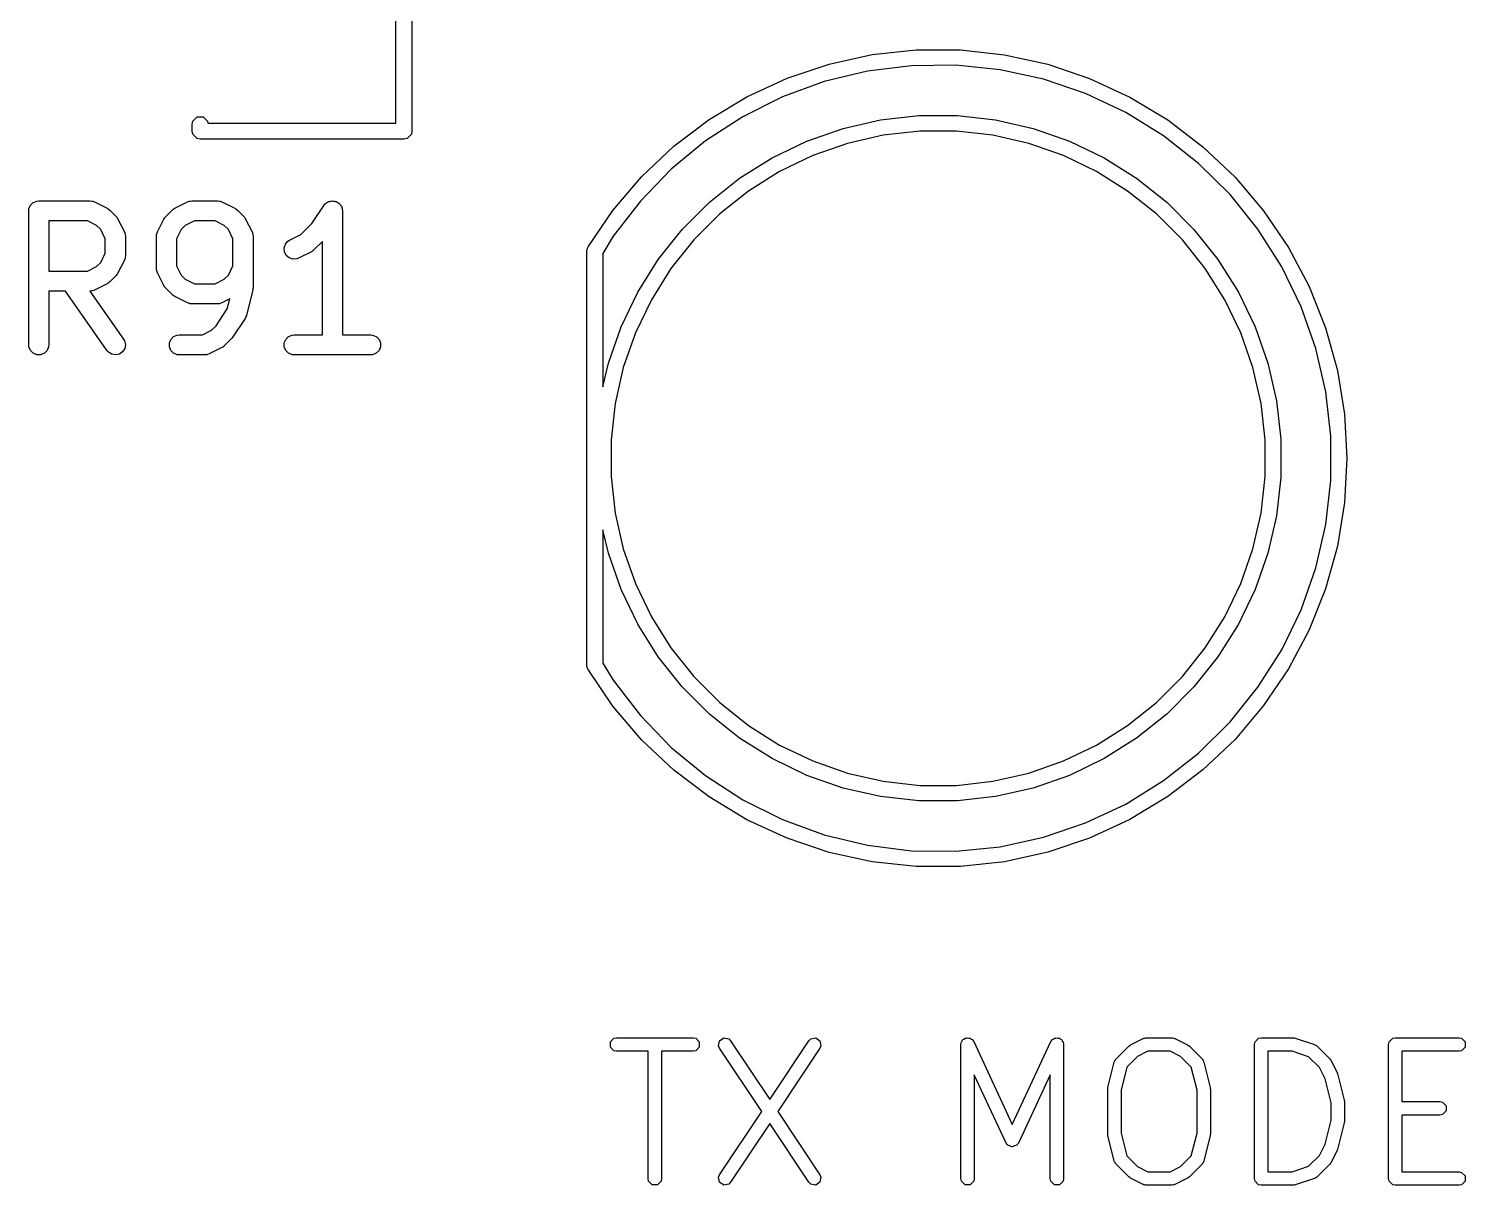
# Model space of a CAD drawing. Header units: millimetres. Extents: x 4 to 152, y 19 to 149.
# Drawn here: x 3.71 to 14.43, y 92.83 to 101.45 of the extents above; entities that cross this region are included whole.
import ezdxf

# ---------------------------------------------------------------- set-up
doc = ezdxf.new("R2010")
doc.units = ezdxf.units.MM
doc.layers.add('F.Silkscreen', color=41, linetype='CONTINUOUS', true_color=0xf2eda1)

msp = doc.modelspace()

# ---------------------------------------------------------------- linework, layer by layer
at = {"layer": 'F.Silkscreen', "linetype": 'CONTINUOUS'}
for p, q in [((6.45, 100.75), (6.45, 101.69)), ((6.57, 101.69), (6.57, 100.69)), ((10.004169, 101.260247), (10.332347, 101.29566)), ((10.332347, 101.29566), (10.66243, 101.295401)), ((10.66243, 101.295401), (10.990551, 101.259473)), ((9.368837, 101.084477), (9.681741, 101.189577)), ((9.681741, 101.189577), (10.004169, 101.260247)), ((10.29713, 101.177939), (9.968284, 101.136962)), ((10.6285, 101.181579), (10.29713, 101.177939)), ((10.958167, 101.147836), (10.6285, 101.181579)), ((10.990551, 101.259473), (11.312869, 101.188297)), ((11.312869, 101.188297), (11.625607, 101.082707)), ((9.069124, 100.946178), (9.368837, 101.084477)), ((9.968284, 101.136962), (9.646154, 101.05917)), ((11.281928, 101.07714), (10.958167, 101.147836)), ((11.595654, 100.970393), (11.281928, 101.07714)), ((11.625607, 101.082707), (11.925103, 100.943939)), ((9.646154, 101.05917), (9.334849, 100.945557)), ((11.895345, 100.828956), (11.595654, 100.970393)), ((8.786111, 100.776301), (9.069124, 100.946178)), ((9.334849, 100.945557), (9.038338, 100.79757)), ((11.925103, 100.943939), (12.207849, 100.773618)), ((4.93, 100.74), (4.934567, 100.762961)), ((4.934567, 100.762961), (4.967039, 100.795433)), ((4.967039, 100.795433), (5.012961, 100.795433)), ((5.012961, 100.795433), (5.045433, 100.762961)), ((5.045433, 100.762961), (5.048011, 100.75)), ((5.048011, 100.75), (6.45, 100.75)), ((8.523113, 100.576835), (8.786111, 100.776301)), ((9.038338, 100.79757), (8.760402, 100.617097)), ((9.786301, 100.709948), (10.066184, 100.77383)), ((10.066184, 100.77383), (10.35146, 100.805973)), ((10.35146, 100.805973), (10.63854, 100.805973)), ((10.63854, 100.805973), (10.923816, 100.77383)), ((10.923816, 100.77383), (11.203699, 100.709948)), ((12.177179, 100.654632), (11.895345, 100.828956)), ((12.207849, 100.773618), (12.470534, 100.57374)), ((4.93, 100.69), (4.93, 100.74)), ((4.934567, 100.667039), (4.93, 100.69)), ((4.967039, 100.634567), (4.934567, 100.667039)), ((6.565433, 100.667039), (6.532961, 100.634567)), ((6.57, 100.69), (6.565433, 100.667039)), ((9.51533, 100.615132), (9.786301, 100.709948)), ((10.085641, 100.659316), (9.818457, 100.598333)), ((10.357973, 100.69), (10.085641, 100.659316)), ((10.632027, 100.69), (10.357973, 100.69)), ((10.904359, 100.659316), (10.632027, 100.69)), ((11.171543, 100.598333), (10.904359, 100.659316)), ((11.203699, 100.709948), (11.47467, 100.615132)), ((12.437561, 100.449644), (12.177179, 100.654632)), ((4.99, 100.63), (4.967039, 100.634567)), ((6.51, 100.63), (4.99, 100.63)), ((6.532961, 100.634567), (6.51, 100.63)), ((8.283211, 100.350116), (8.523113, 100.576835)), ((8.760402, 100.617097), (8.504585, 100.406438)), ((9.25668, 100.490572), (9.51533, 100.615132)), ((9.818457, 100.598333), (9.559781, 100.507818)), ((11.430219, 100.507818), (11.171543, 100.598333)), ((11.47467, 100.615132), (11.73332, 100.490572)), ((12.470534, 100.57374), (12.71008, 100.346645)), ((9.013601, 100.337836), (9.25668, 100.490572)), ((9.559781, 100.507818), (9.312866, 100.38891)), ((11.677134, 100.38891), (11.430219, 100.507818)), ((11.73332, 100.490572), (11.976399, 100.337836)), ((12.673173, 100.216607), (12.437561, 100.449644)), ((8.069214, 100.0988), (8.283211, 100.350116)), ((8.504585, 100.406438), (8.27415, 100.168281)), ((8.789153, 100.158844), (9.013601, 100.337836)), ((9.312866, 100.38891), (9.080817, 100.243104)), ((11.909183, 100.243104), (11.677134, 100.38891)), ((11.976399, 100.337836), (12.200847, 100.158844)), ((12.71008, 100.346645), (12.923683, 100.094993)), ((9.080817, 100.243104), (8.866552, 100.072234)), ((12.123448, 100.072234), (11.909183, 100.243104)), ((12.881008, 99.958492), (12.673173, 100.216607)), ((3.710714, 100.095181), (3.712155, 100.109813)), ((3.712155, 100.109813), (3.723354, 100.136849)), ((3.723354, 100.136849), (3.744046, 100.157541)), ((3.744046, 100.157541), (3.771082, 100.16874)), ((3.771082, 100.16874), (3.785714, 100.170181)), ((3.785714, 100.170181), (4.166666, 100.170181)), ((4.166666, 100.170181), (4.181298, 100.16874)), ((4.181298, 100.16874), (4.183787, 100.167709)), ((4.183787, 100.167709), (4.186475, 100.167518)), ((4.186475, 100.167518), (4.200207, 100.162263)), ((4.200207, 100.162263), (4.295445, 100.114644)), ((4.295445, 100.114644), (4.301744, 100.11068)), ((4.301744, 100.11068), (4.303572, 100.109922)), ((4.303572, 100.109922), (4.305628, 100.108234)), ((4.305628, 100.108234), (4.307888, 100.106812)), ((4.307888, 100.106812), (4.309187, 100.105314)), ((4.309187, 100.105314), (4.314937, 100.100595)), ((4.314937, 100.100595), (4.362556, 100.052976)), ((4.732681, 100.052976), (4.7803, 100.100595)), ((4.7803, 100.100595), (4.786049, 100.105314)), ((4.786049, 100.105314), (4.787349, 100.106812)), ((4.787349, 100.106812), (4.789608, 100.108234)), ((4.789608, 100.108234), (4.791665, 100.109922)), ((4.791665, 100.109922), (4.793492, 100.11068)), ((4.793492, 100.11068), (4.799792, 100.114644)), ((4.799792, 100.114644), (4.89503, 100.162263)), ((4.89503, 100.162263), (4.908761, 100.167518)), ((4.908761, 100.167518), (4.91145, 100.16771)), ((4.91145, 100.16771), (4.913939, 100.16874)), ((4.913939, 100.16874), (4.928571, 100.170181)), ((4.928571, 100.170181), (5.119047, 100.170181)), ((5.119047, 100.170181), (5.133679, 100.16874)), ((5.133679, 100.16874), (5.136168, 100.167709)), ((5.136168, 100.167709), (5.138856, 100.167518)), ((5.138856, 100.167518), (5.152588, 100.162263)), ((5.152588, 100.162263), (5.247826, 100.114644)), ((5.247826, 100.114644), (5.254125, 100.11068)), ((5.254125, 100.11068), (5.255953, 100.109922)), ((5.255953, 100.109922), (5.258009, 100.108234)), ((5.258009, 100.108234), (5.260269, 100.106812)), ((5.260269, 100.106812), (5.261568, 100.105314)), ((5.261568, 100.105314), (5.267318, 100.100595)), ((5.267318, 100.100595), (5.314937, 100.052976)), ((5.822666, 100.000104), (5.913786, 100.136784)), ((5.913786, 100.136784), (5.91382, 100.136827)), ((5.91382, 100.136827), (5.91383, 100.136849)), ((5.91383, 100.136849), (5.913881, 100.136901)), ((5.913881, 100.136901), (5.923102, 100.148159)), ((5.923102, 100.148159), (5.929271, 100.152291)), ((5.929271, 100.152291), (5.934522, 100.157541)), ((5.934522, 100.157541), (5.941311, 100.160354)), ((5.941311, 100.160354), (5.947417, 100.164442)), ((5.947417, 100.164442), (5.954697, 100.165899)), ((5.954697, 100.165899), (5.961558, 100.16874)), ((5.961558, 100.16874), (5.968906, 100.16874)), ((5.968906, 100.16874), (5.976111, 100.170181)), ((5.976111, 100.170181), (5.983395, 100.16874)), ((5.983395, 100.16874), (5.990822, 100.16874)), ((5.990822, 100.16874), (5.99761, 100.165928)), ((5.99761, 100.165928), (6.004819, 100.164502)), ((6.004819, 100.164502), (6.010998, 100.160383)), ((6.010998, 100.160383), (6.017858, 100.157541)), ((6.017858, 100.157541), (6.023051, 100.152348)), ((6.023051, 100.152348), (6.029168, 100.14827)), ((6.029168, 100.14827), (6.033301, 100.142098)), ((6.033301, 100.142098), (6.03855, 100.136849)), ((6.03855, 100.136849), (6.041361, 100.130062)), ((6.041361, 100.130062), (6.045451, 100.123955)), ((6.045451, 100.123955), (6.046907, 100.116674)), ((6.046907, 100.116674), (6.049749, 100.109813)), ((6.049749, 100.109813), (6.051174, 100.095337)), ((8.27415, 100.168281), (8.072035, 99.905663)), ((8.586156, 99.955847), (8.789153, 100.158844)), ((12.200847, 100.158844), (12.403844, 99.955847)), ((3.710714, 99.095181), (3.710714, 100.095181)), ((4.148961, 100.020181), (3.860714, 100.020181)), ((3.860714, 100.020181), (3.860714, 99.646372)), ((4.217477, 99.985923), (4.148961, 100.020181)), ((4.362556, 100.052976), (4.367274, 100.047227)), ((4.367274, 100.047227), (4.368773, 100.045927)), ((4.368773, 100.045927), (4.370194, 100.043668)), ((4.370194, 100.043668), (4.371883, 100.041611)), ((4.371883, 100.041611), (4.37264, 100.039784)), ((4.37264, 100.039784), (4.376605, 100.033484)), ((4.376605, 100.033484), (4.424224, 99.938246)), ((4.671013, 99.938246), (4.718632, 100.033484)), ((4.718632, 100.033484), (4.722596, 100.039784)), ((4.722596, 100.039784), (4.723354, 100.041611)), ((4.723354, 100.041611), (4.725042, 100.043668)), ((4.725042, 100.043668), (4.726464, 100.045927)), ((4.726464, 100.045927), (4.727962, 100.047227)), ((4.727962, 100.047227), (4.732681, 100.052976)), ((4.946276, 100.020181), (4.87776, 99.985923)), ((5.101342, 100.020181), (4.946276, 100.020181)), ((5.169858, 99.985923), (5.101342, 100.020181)), ((5.314937, 100.052976), (5.319655, 100.047227)), ((5.319655, 100.047227), (5.321154, 100.045927)), ((5.321154, 100.045927), (5.322575, 100.043668)), ((5.322575, 100.043668), (5.324264, 100.041611)), ((5.324264, 100.041611), (5.325021, 100.039784)), ((5.325021, 100.039784), (5.328986, 100.033484)), ((5.328986, 100.033484), (5.376605, 99.938246)), ((5.741287, 99.918725), (5.822666, 100.000104)), ((6.051174, 100.095337), (6.05119, 100.09526)), ((6.05119, 100.09526), (6.051184, 100.095234)), ((6.051184, 100.095234), (6.05119, 100.095181)), ((6.05119, 100.095181), (6.05119, 99.170181)), ((7.883629, 99.82583), (8.069214, 100.0988)), ((8.866552, 100.072234), (8.672766, 99.878448)), ((12.317234, 99.878448), (12.123448, 100.072234)), ((12.923683, 100.094993), (13.10884, 99.821733)), ((4.247884, 99.955516), (4.217477, 99.985923)), ((4.282142, 99.887), (4.247884, 99.955516)), ((4.282142, 99.779553), (4.282142, 99.887)), ((4.424224, 99.938246), (4.429479, 99.924515)), ((4.429479, 99.924515), (4.42967, 99.921826)), ((4.42967, 99.921826), (4.430701, 99.919337)), ((4.430701, 99.919337), (4.432142, 99.904705)), ((4.432142, 99.904705), (4.432142, 99.761848)), ((4.663095, 99.904705), (4.664536, 99.919337)), ((4.663095, 99.66661), (4.663095, 99.904705)), ((4.664536, 99.919337), (4.665567, 99.921827)), ((4.665567, 99.921827), (4.665758, 99.924514)), ((4.665758, 99.924514), (4.671013, 99.938246)), ((4.847353, 99.955516), (4.813095, 99.887)), ((4.813095, 99.887), (4.813095, 99.684315)), ((4.87776, 99.985923), (4.847353, 99.955516)), ((5.200265, 99.955516), (5.169858, 99.985923)), ((5.234523, 99.887), (5.200265, 99.955516)), ((5.234523, 99.684315), (5.234523, 99.887)), ((5.376605, 99.938246), (5.38186, 99.924515)), ((5.38186, 99.924515), (5.382051, 99.921826)), ((5.382051, 99.921826), (5.383082, 99.919337)), ((5.383082, 99.919337), (5.384523, 99.904705)), ((5.384523, 99.904705), (5.384523, 99.523753)), ((5.656935, 99.876549), (5.741287, 99.918725)), ((8.072035, 99.905663), (7.995, 99.778117)), ((8.407164, 99.731399), (8.586156, 99.955847)), ((12.403844, 99.955847), (12.582836, 99.731399)), ((13.058417, 99.67859), (12.881008, 99.958492)), ((4.247884, 99.711037), (4.282142, 99.779553)), ((5.616065, 99.818848), (5.625319, 99.846609)), ((5.618139, 99.789658), (5.616065, 99.818848)), ((5.631226, 99.763483), (5.618139, 99.789658)), ((5.625319, 99.846609), (5.644492, 99.868717)), ((5.644492, 99.868717), (5.656935, 99.876549)), ((5.819255, 99.790004), (5.724017, 99.742385)), ((5.825554, 99.793969), (5.819255, 99.790004)), ((5.827382, 99.794726), (5.825554, 99.793969)), ((5.829438, 99.796415), (5.827382, 99.794726)), ((5.831698, 99.797836), (5.829438, 99.796415)), ((5.832997, 99.799335), (5.831698, 99.797836)), ((5.838747, 99.804053), (5.832997, 99.799335)), ((5.90119, 99.866496), (5.838747, 99.804053)), ((5.90119, 99.170181), (5.90119, 99.866496)), ((7.875, 99.795), (7.879567, 99.817961)), ((7.875, 96.705), (7.875, 99.795)), ((7.879567, 99.817961), (7.882473, 99.820868)), ((7.882473, 99.820868), (7.883629, 99.82583)), ((7.995, 99.778117), (7.995, 98.783222)), ((8.672766, 99.878448), (8.501896, 99.664183)), ((12.488104, 99.664183), (12.317234, 99.878448)), ((13.10884, 99.821733), (13.263382, 99.530063)), ((4.148961, 99.646372), (4.217477, 99.68063)), ((4.217477, 99.68063), (4.247884, 99.711037)), ((4.424224, 99.728307), (4.376605, 99.633069)), ((4.429479, 99.742038), (4.424224, 99.728307)), ((4.42967, 99.744728), (4.429479, 99.742038)), ((4.430701, 99.747216), (4.42967, 99.744728)), ((4.432142, 99.761848), (4.430701, 99.747216)), ((4.813095, 99.684315), (4.847353, 99.615799)), ((5.200265, 99.615799), (5.234523, 99.684315)), ((5.653334, 99.74431), (5.631226, 99.763483)), ((5.681095, 99.735056), (5.653334, 99.74431)), ((5.710285, 99.73713), (5.681095, 99.735056)), ((5.724017, 99.742385), (5.710285, 99.73713)), ((8.254428, 99.48832), (8.407164, 99.731399)), ((12.582836, 99.731399), (12.735572, 99.48832)), ((13.203138, 99.380471), (13.058417, 99.67859)), ((3.860714, 99.646372), (4.148961, 99.646372)), ((4.314937, 99.565958), (4.309187, 99.56124)), ((4.362556, 99.613577), (4.314937, 99.565958)), ((4.367274, 99.619327), (4.362556, 99.613577)), ((4.368773, 99.620626), (4.367274, 99.619327)), ((4.370194, 99.622886), (4.368773, 99.620626)), ((4.371883, 99.624942), (4.370194, 99.622886)), ((4.37264, 99.62677), (4.371883, 99.624942)), ((4.376605, 99.633069), (4.37264, 99.62677)), ((4.664536, 99.651978), (4.663095, 99.66661)), ((4.665567, 99.649489), (4.664536, 99.651978)), ((4.665758, 99.646801), (4.665567, 99.649489)), ((4.671013, 99.633069), (4.665758, 99.646801)), ((4.718632, 99.537831), (4.671013, 99.633069)), ((4.847353, 99.615799), (4.87776, 99.585392)), ((4.87776, 99.585392), (4.946276, 99.551134)), ((5.101342, 99.551134), (5.169858, 99.585392)), ((5.169858, 99.585392), (5.200265, 99.615799)), ((8.501896, 99.664183), (8.35609, 99.432134)), ((12.63391, 99.432134), (12.488104, 99.664183)), ((3.98476, 99.496372), (3.860714, 99.496372)), ((3.860714, 99.496372), (3.860714, 99.095181)), ((4.2957, 99.052171), (3.98476, 99.496372)), ((4.181298, 99.497813), (4.167781, 99.496482)), ((4.167781, 99.496482), (4.418585, 99.13819)), ((4.183787, 99.498845), (4.181298, 99.497813)), ((4.186475, 99.499035), (4.183787, 99.498845)), ((4.200207, 99.50429), (4.186475, 99.499035)), ((4.295445, 99.551909), (4.200207, 99.50429)), ((4.301744, 99.555874), (4.295445, 99.551909)), ((4.303572, 99.556631), (4.301744, 99.555874)), ((4.305628, 99.55832), (4.303572, 99.556631)), ((4.307888, 99.559741), (4.305628, 99.55832)), ((4.309187, 99.56124), (4.307888, 99.559741)), ((4.722596, 99.531532), (4.718632, 99.537831)), ((4.723354, 99.529704), (4.722596, 99.531532)), ((4.725042, 99.527648), (4.723354, 99.529704)), ((4.726464, 99.525388), (4.725042, 99.527648)), ((4.727962, 99.524089), (4.726464, 99.525388)), ((4.732681, 99.518339), (4.727962, 99.524089)), ((4.7803, 99.47072), (4.732681, 99.518339)), ((4.786049, 99.466002), (4.7803, 99.47072)), ((4.787349, 99.464503), (4.786049, 99.466002)), ((4.789608, 99.463082), (4.787349, 99.464503)), ((4.791665, 99.461393), (4.789608, 99.463082)), ((4.793492, 99.460636), (4.791665, 99.461393)), ((4.799792, 99.456671), (4.793492, 99.460636)), ((4.89503, 99.409052), (4.799792, 99.456671)), ((4.946276, 99.551134), (5.101342, 99.551134)), ((5.382284, 99.505563), (5.334665, 99.315087)), ((5.382659, 99.5081), (5.382284, 99.505563)), ((5.383082, 99.509121), (5.382659, 99.5081)), ((5.383624, 99.514634), (5.383082, 99.509121)), ((5.384434, 99.520107), (5.383624, 99.514634)), ((5.384523, 99.523753), (5.384271, 99.5212)), ((5.384271, 99.5212), (5.384434, 99.520107)), ((8.129868, 99.22967), (8.254428, 99.48832)), ((12.735572, 99.48832), (12.860132, 99.22967)), ((13.263382, 99.530063), (13.3855, 99.223401)), ((4.908761, 99.403797), (4.89503, 99.409052)), ((4.91145, 99.403606), (4.908761, 99.403797)), ((4.913939, 99.402575), (4.91145, 99.403606)), ((4.928571, 99.401134), (4.913939, 99.402575)), ((5.119047, 99.401134), (4.928571, 99.401134)), ((5.108379, 99.2382), (5.192294, 99.364071)), ((5.133679, 99.402575), (5.119047, 99.401134)), ((5.136168, 99.403607), (5.133679, 99.402575)), ((5.138856, 99.403797), (5.136168, 99.403607)), ((5.152588, 99.409052), (5.138856, 99.403797)), ((5.210818, 99.438167), (5.152588, 99.409052)), ((5.192294, 99.364071), (5.210818, 99.438167)), ((8.35609, 99.432134), (8.237182, 99.185219)), ((12.752818, 99.185219), (12.63391, 99.432134)), ((13.313325, 99.067936), (13.203138, 99.380471)), ((5.324308, 99.291675), (5.22907, 99.148817)), ((5.328612, 99.29975), (5.324308, 99.291675)), ((5.329718, 99.301241), (5.328612, 99.29975)), ((5.330347, 99.303004), (5.329718, 99.301241)), ((5.331225, 99.304649), (5.330347, 99.303004)), ((5.331583, 99.306464), (5.331225, 99.304649)), ((5.334665, 99.315087), (5.331583, 99.306464)), ((4.418585, 99.13819), (4.425795, 99.125377)), ((4.759774, 99.109813), (4.770973, 99.136849)), ((4.770973, 99.136849), (4.791665, 99.157541)), ((4.791665, 99.157541), (4.818701, 99.16874)), ((4.818701, 99.16874), (4.833333, 99.170181)), ((4.833333, 99.170181), (5.006104, 99.170181)), ((5.006104, 99.170181), (5.074619, 99.204439)), ((5.074619, 99.204439), (5.108379, 99.2382)), ((5.219699, 99.137387), (5.172081, 99.089768)), ((5.219732, 99.137428), (5.219699, 99.137387)), ((5.219754, 99.137442), (5.219732, 99.137428)), ((5.224493, 99.143229), (5.219754, 99.137442)), ((5.229027, 99.148753), (5.224493, 99.143229)), ((5.229036, 99.148777), (5.229027, 99.148753)), ((5.22907, 99.148817), (5.229036, 99.148777)), ((5.616917, 99.109813), (5.628116, 99.136849)), ((5.628116, 99.136849), (5.648808, 99.157541)), ((5.648808, 99.157541), (5.675844, 99.16874)), ((5.675844, 99.16874), (5.690476, 99.170181)), ((5.690476, 99.170181), (5.90119, 99.170181)), ((6.05119, 99.170181), (6.261904, 99.170181)), ((6.261904, 99.170181), (6.276536, 99.16874)), ((6.276536, 99.16874), (6.303572, 99.157541)), ((6.303572, 99.157541), (6.324264, 99.136849)), ((6.324264, 99.136849), (6.335463, 99.109813)), ((8.035052, 98.958699), (8.129868, 99.22967)), ((8.237182, 99.185219), (8.146667, 98.926543)), ((12.843333, 98.926543), (12.752818, 99.185219)), ((12.860132, 99.22967), (12.954948, 98.958699)), ((13.3855, 99.223401), (13.473764, 98.905338)), ((3.712155, 99.080549), (3.710714, 99.095181)), ((3.723354, 99.053513), (3.712155, 99.080549)), ((3.744046, 99.032821), (3.723354, 99.053513)), ((3.771082, 99.021622), (3.744046, 99.032821)), ((3.827382, 99.032821), (3.800346, 99.021622)), ((3.848074, 99.053513), (3.827382, 99.032821)), ((3.859273, 99.080549), (3.848074, 99.053513)), ((3.860714, 99.095181), (3.859273, 99.080549)), ((4.305271, 99.041011), (4.2957, 99.052171)), ((4.32995, 99.025284), (4.305271, 99.041011)), ((4.411312, 99.04331), (4.387338, 99.026528)), ((4.427039, 99.067988), (4.411312, 99.04331)), ((4.425795, 99.125377), (4.432124, 99.096806)), ((4.432124, 99.096806), (4.427039, 99.067988)), ((4.759774, 99.080549), (4.759774, 99.109813)), ((4.770973, 99.053513), (4.759774, 99.080549)), ((4.791665, 99.032821), (4.770973, 99.053513)), ((4.818701, 99.021622), (4.791665, 99.032821)), ((5.05735, 99.028099), (5.043618, 99.022844)), ((5.152588, 99.075718), (5.05735, 99.028099)), ((5.158887, 99.079683), (5.152588, 99.075718)), ((5.160715, 99.08044), (5.158887, 99.079683)), ((5.162771, 99.082128), (5.160715, 99.08044)), ((5.165031, 99.08355), (5.162771, 99.082128)), ((5.166331, 99.08505), (5.165031, 99.08355)), ((5.172081, 99.089768), (5.166331, 99.08505)), ((5.616917, 99.080549), (5.616917, 99.109813)), ((5.628116, 99.053513), (5.616917, 99.080549)), ((5.648808, 99.032821), (5.628116, 99.053513)), ((5.675844, 99.021622), (5.648808, 99.032821)), ((6.303572, 99.032821), (6.276536, 99.021622)), ((6.324264, 99.053513), (6.303572, 99.032821)), ((6.335463, 99.080549), (6.324264, 99.053513)), ((6.335463, 99.109813), (6.335463, 99.080549)), ((13.387573, 98.744971), (13.313325, 99.067936)), ((3.800346, 99.021622), (3.771082, 99.021622)), ((4.358767, 99.020198), (4.32995, 99.025284)), ((4.387338, 99.026528), (4.358767, 99.020198)), ((4.833333, 99.020181), (4.818701, 99.021622)), ((5.023809, 99.020181), (4.833333, 99.020181)), ((5.038441, 99.021622), (5.023809, 99.020181)), ((5.04093, 99.022654), (5.038441, 99.021622)), ((5.043618, 99.022844), (5.04093, 99.022654)), ((5.690476, 99.020181), (5.675844, 99.021622)), ((6.261904, 99.020181), (5.690476, 99.020181)), ((6.276536, 99.021622), (6.261904, 99.020181)), ((7.995, 98.783222), (8.035052, 98.958699)), ((8.146667, 98.926543), (8.085684, 98.659359)), ((12.904316, 98.659359), (12.843333, 98.926543)), ((12.954948, 98.958699), (13.01883, 98.678816)), ((13.473764, 98.905338), (13.527139, 98.579599)), ((13.424936, 98.415695), (13.387573, 98.744971)), ((8.085684, 98.659359), (8.055, 98.387027)), ((12.935, 98.387027), (12.904316, 98.659359)), ((13.01883, 98.678816), (13.050973, 98.39354)), ((13.527139, 98.579599), (13.545, 98.25)), ((8.055, 98.387027), (8.055, 98.112973)), ((12.935, 98.112973), (12.935, 98.387027)), ((13.050973, 98.39354), (13.050973, 98.10646)), ((13.425, 98.25), (13.424936, 98.415695)), ((13.424936, 98.084305), (13.425, 98.25)), ((13.545, 98.25), (13.527139, 97.920401)), ((8.055, 98.112973), (8.085684, 97.840641)), ((12.904316, 97.840641), (12.935, 98.112973)), ((13.050973, 98.10646), (13.01883, 97.821184)), ((13.387573, 97.755029), (13.424936, 98.084305)), ((13.527139, 97.920401), (13.473764, 97.594662)), ((8.085684, 97.840641), (8.146667, 97.573457)), ((12.843333, 97.573457), (12.904316, 97.840641)), ((13.01883, 97.821184), (12.954948, 97.541301)), ((13.313325, 97.432064), (13.387573, 97.755029)), ((8.035052, 97.541301), (7.995, 97.716779)), ((7.995, 97.716779), (7.995, 96.721884)), ((8.129868, 97.27033), (8.035052, 97.541301)), ((8.146667, 97.573457), (8.237182, 97.314781)), ((12.752818, 97.314781), (12.843333, 97.573457)), ((12.954948, 97.541301), (12.860132, 97.27033)), ((13.473764, 97.594662), (13.3855, 97.276599)), ((13.203138, 97.119529), (13.313325, 97.432064)), ((8.237182, 97.314781), (8.35609, 97.067866)), ((12.63391, 97.067866), (12.752818, 97.314781)), ((8.254428, 97.01168), (8.129868, 97.27033)), ((12.860132, 97.27033), (12.735572, 97.01168)), ((13.3855, 97.276599), (13.263382, 96.969937)), ((13.058417, 96.82141), (13.203138, 97.119529)), ((8.407164, 96.768601), (8.254428, 97.01168)), ((8.35609, 97.067866), (8.501896, 96.835817)), ((12.488104, 96.835817), (12.63391, 97.067866)), ((12.735572, 97.01168), (12.582836, 96.768601)), ((13.263382, 96.969937), (13.10884, 96.678267)), ((8.501896, 96.835817), (8.672766, 96.621552)), ((12.317234, 96.621552), (12.488104, 96.835817)), ((12.881008, 96.541508), (13.058417, 96.82141)), ((7.879567, 96.682039), (7.875, 96.705)), ((7.882473, 96.679133), (7.879567, 96.682039)), ((7.883629, 96.67417), (7.882473, 96.679133)), ((8.069214, 96.4012), (7.883629, 96.67417)), ((7.995, 96.721884), (8.072035, 96.594337)), ((8.586156, 96.544153), (8.407164, 96.768601)), ((12.582836, 96.768601), (12.403844, 96.544153)), ((13.10884, 96.678267), (12.923683, 96.405007)), ((8.072035, 96.594337), (8.27415, 96.331719)), ((8.672766, 96.621552), (8.866552, 96.427766)), ((12.123448, 96.427766), (12.317234, 96.621552)), ((8.789153, 96.341156), (8.586156, 96.544153)), ((12.403844, 96.544153), (12.200847, 96.341156)), ((12.673173, 96.283393), (12.881008, 96.541508)), ((8.283211, 96.149884), (8.069214, 96.4012)), ((8.866552, 96.427766), (9.080817, 96.256896)), ((11.909183, 96.256896), (12.123448, 96.427766)), ((12.923683, 96.405007), (12.71008, 96.153355)), ((8.27415, 96.331719), (8.504585, 96.093562)), ((9.013601, 96.162164), (8.789153, 96.341156)), ((9.080817, 96.256896), (9.312866, 96.11109)), ((11.677134, 96.11109), (11.909183, 96.256896)), ((12.200847, 96.341156), (11.976399, 96.162164)), ((12.437561, 96.050356), (12.673173, 96.283393)), ((8.523113, 95.923165), (8.283211, 96.149884)), ((9.25668, 96.009428), (9.013601, 96.162164)), ((11.976399, 96.162164), (11.73332, 96.009428)), ((12.71008, 96.153355), (12.470534, 95.92626)), ((8.504585, 96.093562), (8.760402, 95.882903)), ((9.312866, 96.11109), (9.559781, 95.992182)), ((11.430219, 95.992182), (11.677134, 96.11109)), ((12.177179, 95.845368), (12.437561, 96.050356)), ((8.786111, 95.723699), (8.523113, 95.923165)), ((9.51533, 95.884868), (9.25668, 96.009428)), ((9.559781, 95.992182), (9.818457, 95.901667)), ((11.171543, 95.901667), (11.430219, 95.992182)), ((11.73332, 96.009428), (11.47467, 95.884868)), ((12.470534, 95.92626), (12.207849, 95.726382)), ((8.760402, 95.882903), (9.038338, 95.70243)), ((9.786301, 95.790052), (9.51533, 95.884868)), ((9.818457, 95.901667), (10.085641, 95.840684)), ((10.085641, 95.840684), (10.357973, 95.81)), ((10.632027, 95.81), (10.904359, 95.840684)), ((10.904359, 95.840684), (11.171543, 95.901667)), ((11.47467, 95.884868), (11.203699, 95.790052)), ((11.895345, 95.671044), (12.177179, 95.845368)), ((9.069124, 95.553822), (8.786111, 95.723699)), ((10.066184, 95.72617), (9.786301, 95.790052)), ((10.35146, 95.694027), (10.066184, 95.72617)), ((10.357973, 95.81), (10.632027, 95.81)), ((10.923816, 95.72617), (10.63854, 95.694027)), ((11.203699, 95.790052), (10.923816, 95.72617)), ((12.207849, 95.726382), (11.925103, 95.556061)), ((9.038338, 95.70243), (9.334849, 95.554443)), ((10.63854, 95.694027), (10.35146, 95.694027)), ((11.595654, 95.529607), (11.895345, 95.671044)), ((9.368837, 95.415523), (9.069124, 95.553822)), ((9.334849, 95.554443), (9.646154, 95.44083)), ((11.281928, 95.42286), (11.595654, 95.529607)), ((11.925103, 95.556061), (11.625607, 95.417293)), ((9.681741, 95.310423), (9.368837, 95.415523)), ((9.646154, 95.44083), (9.968284, 95.363038)), ((10.958167, 95.352164), (11.281928, 95.42286)), ((11.625607, 95.417293), (11.312869, 95.311703)), ((10.004169, 95.239753), (9.681741, 95.310423)), ((9.968284, 95.363038), (10.29713, 95.322061)), ((10.29713, 95.322061), (10.6285, 95.318421)), ((10.6285, 95.318421), (10.958167, 95.352164)), ((11.312869, 95.311703), (10.990551, 95.240527)), ((10.332347, 95.20434), (10.004169, 95.239753)), ((10.66243, 95.204599), (10.332347, 95.20434)), ((10.990551, 95.240527), (10.66243, 95.204599)), ((8.049833, 93.896715), (8.076893, 93.923775)), ((8.049833, 93.858447), (8.049833, 93.896715)), ((8.076893, 93.923775), (8.096027, 93.927581)), ((8.096027, 93.927581), (8.667455, 93.927581)), ((8.667455, 93.927581), (8.686589, 93.923775)), ((8.686589, 93.923775), (8.713649, 93.896715)), ((8.713649, 93.896715), (8.713649, 93.858447)), ((8.856502, 93.867878), (8.864007, 93.905403)), ((8.864007, 93.905403), (8.895848, 93.92663)), ((8.895848, 93.92663), (8.933373, 93.919125)), ((8.933373, 93.919125), (8.947154, 93.905316)), ((8.947154, 93.905316), (9.238883, 93.467721)), ((9.238883, 93.467721), (9.530614, 93.905316)), ((9.530614, 93.905316), (9.544395, 93.919125)), ((9.544395, 93.919125), (9.58192, 93.92663)), ((9.58192, 93.92663), (9.613761, 93.905403)), ((9.613761, 93.905403), (9.621266, 93.867878)), ((10.665075, 93.877581), (10.668881, 93.896715)), ((10.668881, 93.896715), (10.675163, 93.902998)), ((10.675163, 93.902998), (10.678201, 93.91135)), ((10.678201, 93.91135), (10.688166, 93.916001)), ((10.688166, 93.916001), (10.695941, 93.923775)), ((10.695941, 93.923775), (10.704826, 93.923775)), ((10.704826, 93.923775), (10.712879, 93.927533)), ((10.712879, 93.927533), (10.723214, 93.923775)), ((10.723214, 93.923775), (10.734209, 93.923775)), ((10.734209, 93.923775), (10.740491, 93.917493)), ((10.740491, 93.917493), (10.748844, 93.914455)), ((10.748844, 93.914455), (10.760384, 93.898725)), ((10.760384, 93.898725), (11.048407, 93.281531)), ((11.048407, 93.281531), (11.336432, 93.898726)), ((11.336432, 93.898726), (11.347972, 93.914455)), ((11.347972, 93.914455), (11.356324, 93.917493)), ((11.356324, 93.917493), (11.362607, 93.923775)), ((11.362607, 93.923775), (11.373602, 93.923775)), ((11.373602, 93.923775), (11.383937, 93.927533)), ((11.383937, 93.927533), (11.39199, 93.923775)), ((11.39199, 93.923775), (11.400875, 93.923775)), ((11.400875, 93.923775), (11.408649, 93.916001)), ((11.408649, 93.916001), (11.418615, 93.91135)), ((11.418615, 93.91135), (11.421652, 93.902998)), ((11.421652, 93.902998), (11.427935, 93.896715)), ((11.427935, 93.896715), (11.431741, 93.877581)), ((11.930809, 93.874683), (12.026047, 93.922302)), ((12.026047, 93.922302), (12.028462, 93.922964)), ((12.028462, 93.922964), (12.029274, 93.923775)), ((12.029274, 93.923775), (12.037135, 93.925339)), ((12.037135, 93.925339), (12.044863, 93.927455)), ((12.044863, 93.927455), (12.045951, 93.927093)), ((12.045951, 93.927093), (12.048408, 93.927581)), ((12.048408, 93.927581), (12.238884, 93.927581)), ((12.238884, 93.927581), (12.24134, 93.927093)), ((12.24134, 93.927093), (12.242429, 93.927455)), ((12.242429, 93.927455), (12.250156, 93.925339)), ((12.250156, 93.925339), (12.258018, 93.923775)), ((12.258018, 93.923775), (12.258829, 93.922964)), ((12.258829, 93.922964), (12.261245, 93.922302)), ((12.261245, 93.922302), (12.356482, 93.874684)), ((12.855551, 93.877581), (12.859357, 93.896715)), ((12.859357, 93.896715), (12.886417, 93.923775)), ((12.886417, 93.923775), (12.905551, 93.927581)), ((12.905551, 93.927581), (13.143646, 93.927581)), ((13.143646, 93.927581), (13.151508, 93.926018)), ((13.151508, 93.926018), (13.159457, 93.925015)), ((13.159457, 93.925015), (13.302314, 93.877396)), ((13.855551, 93.877581), (13.859357, 93.896715)), ((13.859357, 93.896715), (13.886417, 93.923775)), ((13.886417, 93.923775), (13.905551, 93.927581)), ((13.905551, 93.927581), (14.381741, 93.927581)), ((14.381741, 93.927581), (14.400875, 93.923775)), ((14.400875, 93.923775), (14.427935, 93.896715)), ((14.427935, 93.896715), (14.427935, 93.858447)), ((8.076893, 93.831387), (8.049833, 93.858447)), ((8.096027, 93.827581), (8.076893, 93.831387)), ((8.331741, 93.827581), (8.096027, 93.827581)), ((8.331741, 92.877581), (8.331741, 93.827581)), ((8.667455, 93.827581), (8.431741, 93.827581)), ((8.431741, 93.827581), (8.431741, 92.877581)), ((8.686589, 93.831387), (8.667455, 93.827581)), ((8.713649, 93.858447), (8.686589, 93.831387)), ((8.863948, 93.849846), (8.856502, 93.867878)), ((9.178791, 93.377581), (8.863948, 93.849846)), ((9.613819, 93.849846), (9.298976, 93.377581)), ((9.621266, 93.867878), (9.613819, 93.849846)), ((10.665075, 92.877581), (10.665075, 93.877581)), ((11.431741, 93.877581), (11.431741, 92.877581)), ((11.822577, 93.770079), (11.917815, 93.865317)), ((11.982786, 93.788869), (11.90308, 93.709163)), ((11.917815, 93.865317), (11.924474, 93.869768)), ((11.924474, 93.869768), (11.930809, 93.874683)), ((12.060212, 93.827581), (11.982786, 93.788869)), ((12.227081, 93.827581), (12.060212, 93.827581)), ((12.304505, 93.788869), (12.227081, 93.827581)), ((12.384211, 93.709163), (12.304505, 93.788869)), ((12.356482, 93.874684), (12.362815, 93.869769)), ((12.362815, 93.869769), (12.369477, 93.865317)), ((12.369477, 93.865317), (12.464715, 93.770079)), ((12.855551, 92.877581), (12.855551, 93.877581)), ((13.135533, 93.827581), (12.955551, 93.827581)), ((12.955551, 93.827581), (12.955551, 92.927581)), ((13.259494, 93.786261), (13.135533, 93.827581)), ((13.340647, 93.705108), (13.259494, 93.786261)), ((13.302314, 93.877396), (13.304489, 93.876156)), ((13.304489, 93.876156), (13.305637, 93.876156)), ((13.305637, 93.876156), (13.312301, 93.871703)), ((13.312301, 93.871703), (13.319262, 93.867735)), ((13.319262, 93.867735), (13.319775, 93.866709)), ((13.319775, 93.866709), (13.321858, 93.865317)), ((13.321858, 93.865317), (13.417096, 93.770079)), ((13.855551, 92.877581), (13.855551, 93.877581)), ((14.381741, 93.827581), (13.955551, 93.827581)), ((13.955551, 93.827581), (13.955551, 93.451391)), ((14.400875, 93.831387), (14.381741, 93.827581)), ((14.427935, 93.858447), (14.400875, 93.831387)), ((11.761806, 93.556375), (11.809425, 93.746851)), ((11.809425, 93.746851), (11.811738, 93.751748)), ((11.811738, 93.753858), (11.815141, 93.758952)), ((11.811738, 93.751748), (11.811738, 93.753858)), ((11.815141, 93.758952), (11.817758, 93.76449)), ((11.817758, 93.76449), (11.819568, 93.765577)), ((11.819568, 93.765577), (11.822577, 93.770079)), ((11.90308, 93.709163), (11.860313, 93.538093)), ((12.426979, 93.538093), (12.384211, 93.709163)), ((12.464715, 93.770079), (12.467723, 93.765577)), ((12.467723, 93.765577), (12.469534, 93.76449)), ((12.469534, 93.76449), (12.47215, 93.758952)), ((12.47215, 93.758952), (12.475554, 93.753858)), ((12.475554, 93.753858), (12.475554, 93.751748)), ((12.475554, 93.751748), (12.477867, 93.746851)), ((12.477867, 93.746851), (12.525486, 93.556375)), ((13.382184, 93.622034), (13.340647, 93.705108)), ((13.417096, 93.770079), (13.421546, 93.76342)), ((13.421546, 93.76342), (13.426462, 93.757085)), ((13.426462, 93.757085), (13.474081, 93.661847)), ((11.003099, 93.142151), (10.765075, 93.652204)), ((10.765075, 93.652204), (10.765075, 92.877581)), ((11.331741, 93.652204), (11.093717, 93.142152)), ((11.331741, 92.877581), (11.331741, 93.652204)), ((13.426979, 93.442855), (13.382184, 93.622034)), ((13.474081, 93.661847), (13.475527, 93.656566)), ((13.475527, 93.656566), (13.477867, 93.651613)), ((13.477867, 93.651613), (13.525486, 93.461137)), ((11.760313, 93.544248), (11.761508, 93.550258)), ((11.760313, 93.210915), (11.760313, 93.544248)), ((11.761508, 93.550258), (11.761806, 93.556375)), ((11.860313, 93.538093), (11.860313, 93.21707)), ((12.426979, 93.21707), (12.426979, 93.538093)), ((12.525486, 93.556375), (12.525783, 93.550258)), ((12.525783, 93.550258), (12.526979, 93.544248)), ((12.526979, 93.544248), (12.526979, 93.210915)), ((13.525486, 93.461137), (13.525783, 93.45502)), ((13.525783, 93.45502), (13.526979, 93.44901)), ((8.863948, 92.905316), (9.178791, 93.377581)), ((9.298976, 93.377581), (9.613819, 92.905316)), ((13.426979, 93.312308), (13.426979, 93.442855)), ((13.526979, 93.44901), (13.526979, 93.306153)), ((13.955551, 93.451391), (14.238884, 93.451391)), ((14.238884, 93.351391), (13.955551, 93.351391)), ((13.955551, 93.351391), (13.955551, 92.927581)), ((14.238884, 93.451391), (14.258018, 93.447585)), ((14.258018, 93.355197), (14.238884, 93.351391)), ((14.258018, 93.447585), (14.285078, 93.420525)), ((14.285078, 93.382257), (14.258018, 93.355197)), ((14.285078, 93.420525), (14.285078, 93.382257)), ((9.238883, 93.287442), (8.947154, 92.849846)), ((9.530614, 92.849846), (9.238883, 93.287442)), ((13.382184, 93.13313), (13.426979, 93.312308)), ((13.525486, 93.294026), (13.477867, 93.10355)), ((13.525783, 93.300144), (13.525486, 93.294026)), ((13.526979, 93.306153), (13.525783, 93.300144)), ((11.010721, 93.131762), (11.003099, 93.142151)), ((11.093717, 93.142152), (11.086094, 93.131763)), ((11.761508, 93.204906), (11.760313, 93.210915)), ((11.761806, 93.198788), (11.761508, 93.204906)), ((11.809425, 93.008312), (11.761806, 93.198788)), ((11.860313, 93.21707), (11.90308, 93.046002)), ((12.384211, 93.046001), (12.426979, 93.21707)), ((12.525486, 93.198788), (12.477867, 93.008312)), ((12.525783, 93.204906), (12.525486, 93.198788)), ((12.526979, 93.210915), (12.525783, 93.204906)), ((13.340647, 93.050056), (13.382184, 93.13313)), ((11.011534, 93.129527), (11.010721, 93.131762)), ((11.012791, 93.128941), (11.011534, 93.129527)), ((11.014639, 93.126422), (11.012791, 93.128941)), ((11.030711, 93.120578), (11.014639, 93.126422)), ((11.046212, 93.113344), (11.030711, 93.120578)), ((11.048408, 93.114143), (11.046212, 93.113344)), ((11.050604, 93.113344), (11.048408, 93.114143)), ((11.066104, 93.120578), (11.050604, 93.113344)), ((11.082177, 93.126422), (11.066104, 93.120578)), ((11.084024, 93.128941), (11.082177, 93.126422)), ((11.085282, 93.129527), (11.084024, 93.128941)), ((11.086094, 93.131763), (11.085282, 93.129527)), ((11.90308, 93.046002), (11.982789, 92.966293)), ((12.304503, 92.966292), (12.384211, 93.046001)), ((13.259493, 92.968902), (13.340647, 93.050056)), ((13.474081, 93.093316), (13.426462, 92.998078)), ((13.475527, 93.098598), (13.474081, 93.093316)), ((13.477867, 93.10355), (13.475527, 93.098598)), ((11.811738, 93.003416), (11.809425, 93.008312)), ((11.811738, 93.001305), (11.811738, 93.003416)), ((11.815142, 92.99621), (11.811738, 93.001305)), ((11.817758, 92.990673), (11.815142, 92.99621)), ((11.819566, 92.989588), (11.817758, 92.990673)), ((11.822576, 92.985084), (11.819566, 92.989588)), ((11.917815, 92.889845), (11.822576, 92.985084)), ((11.982789, 92.966293), (12.060212, 92.927581)), ((12.060212, 92.927581), (12.227081, 92.927581)), ((12.227081, 92.927581), (12.304503, 92.966292)), ((12.464716, 92.985084), (12.369478, 92.889845)), ((12.467725, 92.989588), (12.464716, 92.985084)), ((12.469534, 92.990673), (12.467725, 92.989588)), ((12.472149, 92.99621), (12.469534, 92.990673)), ((12.475554, 93.001305), (12.472149, 92.99621)), ((12.477867, 93.008312), (12.475554, 93.003416)), ((12.475554, 93.003416), (12.475554, 93.001305)), ((12.955551, 92.927581), (13.135533, 92.927581)), ((13.135533, 92.927581), (13.259493, 92.968902)), ((13.417097, 92.985084), (13.321859, 92.889845)), ((13.42155, 92.99175), (13.417097, 92.985084)), ((13.426462, 92.998078), (13.42155, 92.99175)), ((13.955551, 92.927581), (14.381741, 92.927581)), ((14.381741, 92.927581), (14.400875, 92.923775)), ((14.400875, 92.923775), (14.427935, 92.896715)), ((8.335547, 92.858447), (8.331741, 92.877581)), ((8.362607, 92.831387), (8.335547, 92.858447)), ((8.400875, 92.831387), (8.362607, 92.831387)), ((8.427935, 92.858447), (8.400875, 92.831387)), ((8.431741, 92.877581), (8.427935, 92.858447)), ((8.856502, 92.887284), (8.863948, 92.905316)), ((8.864007, 92.849759), (8.856502, 92.887284)), ((8.895848, 92.828532), (8.864007, 92.849759)), ((8.933373, 92.836037), (8.895848, 92.828532)), ((8.947154, 92.849846), (8.933373, 92.836037)), ((9.544395, 92.836037), (9.530614, 92.849846)), ((9.58192, 92.828532), (9.544395, 92.836037)), ((9.613761, 92.849759), (9.58192, 92.828532)), ((9.621266, 92.887284), (9.613761, 92.849759)), ((9.613819, 92.905316), (9.621266, 92.887284)), ((10.668881, 92.858447), (10.665075, 92.877581)), ((10.695941, 92.831387), (10.668881, 92.858447)), ((10.734209, 92.831387), (10.695941, 92.831387)), ((10.761269, 92.858447), (10.734209, 92.831387)), ((10.765075, 92.877581), (10.761269, 92.858447)), ((11.335547, 92.858447), (11.331741, 92.877581)), ((11.362607, 92.831387), (11.335547, 92.858447)), ((11.400875, 92.831387), (11.362607, 92.831387)), ((11.427935, 92.858447), (11.400875, 92.831387)), ((11.431741, 92.877581), (11.427935, 92.858447)), ((11.924474, 92.885395), (11.917815, 92.889845)), ((11.930809, 92.880479), (11.924474, 92.885395)), ((12.026047, 92.83286), (11.930809, 92.880479)), ((12.028462, 92.832199), (12.026047, 92.83286)), ((12.029274, 92.831387), (12.028462, 92.832199)), ((12.037135, 92.829824), (12.029274, 92.831387)), ((12.044863, 92.827707), (12.037135, 92.829824)), ((12.045951, 92.82807), (12.044863, 92.827707)), ((12.048408, 92.827581), (12.045951, 92.82807)), ((12.238884, 92.827581), (12.048408, 92.827581)), ((12.24134, 92.82807), (12.238884, 92.827581)), ((12.242429, 92.827707), (12.24134, 92.82807)), ((12.250156, 92.829824), (12.242429, 92.827707)), ((12.258018, 92.831387), (12.250156, 92.829824)), ((12.258829, 92.832199), (12.258018, 92.831387)), ((12.261245, 92.83286), (12.258829, 92.832199)), ((12.356482, 92.880478), (12.261245, 92.83286)), ((12.362809, 92.885389), (12.356482, 92.880478)), ((12.369478, 92.889845), (12.362809, 92.885389)), ((12.859357, 92.858447), (12.855551, 92.877581)), ((12.886417, 92.831387), (12.859357, 92.858447)), ((12.905551, 92.827581), (12.886417, 92.831387)), ((13.143646, 92.827581), (12.905551, 92.827581)), ((13.151508, 92.829145), (13.143646, 92.827581)), ((13.159457, 92.830147), (13.151508, 92.829145)), ((13.302314, 92.877766), (13.159457, 92.830147)), ((13.304489, 92.879006), (13.302314, 92.877766)), ((13.305638, 92.879006), (13.304489, 92.879006)), ((13.312308, 92.883464), (13.305638, 92.879006)), ((13.319262, 92.887427), (13.312308, 92.883464)), ((13.319774, 92.888453), (13.319262, 92.887427)), ((13.321859, 92.889845), (13.319774, 92.888453)), ((13.859357, 92.858447), (13.855551, 92.877581)), ((13.886417, 92.831387), (13.859357, 92.858447)), ((13.905551, 92.827581), (13.886417, 92.831387)), ((14.381741, 92.827581), (13.905551, 92.827581)), ((14.400875, 92.831387), (14.381741, 92.827581)), ((14.427935, 92.858447), (14.400875, 92.831387)), ((14.427935, 92.896715), (14.427935, 92.858447))]:
    msp.add_line(p, q, dxfattribs=at)

doc.saveas('drawing.dxf')
